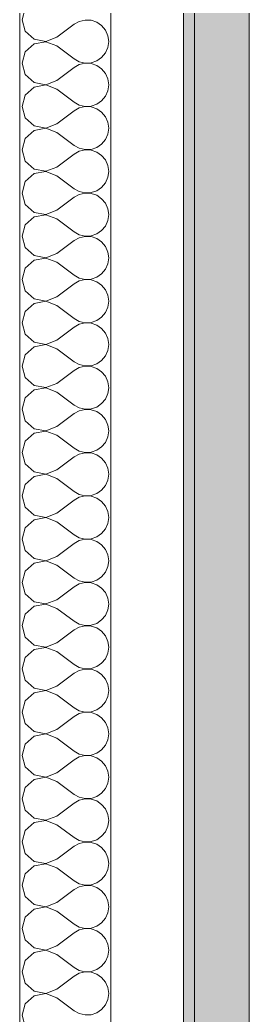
# Model space of a CAD drawing. Header units: millimetres. Extents: x -48147 to 1436659, y -488302 to 18123.
# Drawn here: x 1423891.4 to 1423960.1, y -469084.9 to -468786.3 of the extents above; entities that cross this region are included whole.
import ezdxf

# ---------------------------------------------------------------- set-up
doc = ezdxf.new("R2010")
doc.units = ezdxf.units.MM
doc.header["$MEASUREMENT"] = 0
doc.linetypes.add('Wipeout_Contour', pattern=[1000, 0, -1000])
doc.layers.add('New_A-25-M_Wall_Int', color=7, linetype='Continuous')
doc.layers.add('New_A-25-M_Wall_Int_Pen_No__1', color=7, linetype='Continuous', lineweight=13)
doc.layers.add('New_A-25-M_Wall_Int_Pen_No__107', color=7, linetype='Continuous', lineweight=15, true_color=0xa6a6a6)

# ---------------------------------------------------------------- blocks, each defined once
blk = doc.blocks.new('*X34', base_point=(1424163.9, -483032.8))
at = {"layer": 'New_A-25-M_Wall_Int_Pen_No__107', "linetype": 'Continuous'}
for p, q in [((1423893.01, -468782.87), (1423892.04, -468786.28)), ((1423892.04, -468786.28), (1423893.01, -468789.69)), ((1423902.43, -468791.47), (1423907.62, -468787.58)), ((1423909.19, -468786.71), (1423907.62, -468787.58)), ((1423910.93, -468786.31), (1423909.19, -468786.71)), ((1423912.72, -468786.39), (1423910.93, -468786.31)), ((1423914.42, -468786.97), (1423912.72, -468786.39)), ((1423915.89, -468787.98), (1423914.42, -468786.97)), ((1423917.04, -468789.36), (1423915.89, -468787.98)), ((1423893.01, -468789.69), (1423895.63, -468792.09)), ((1423895.63, -468792.09), (1423899.12, -468792.75)), ((1423899.12, -468792.75), (1423902.43, -468791.47)), ((1423917.76, -468791), (1423917.04, -468789.36)), ((1423918.01, -468792.77), (1423917.76, -468791)), ((1423895.63, -468793.46), (1423893.01, -468795.85)), ((1423899.12, -468792.8), (1423895.63, -468793.46)), ((1423902.43, -468794.07), (1423899.12, -468792.8)), ((1423902.43, -468794.07), (1423907.62, -468797.96)), ((1423917.04, -468796.18), (1423917.76, -468794.55)), ((1423917.76, -468794.55), (1423918.01, -468792.77)), ((1423893.01, -468795.85), (1423892.04, -468799.26)), ((1423907.62, -468797.96), (1423909.19, -468798.83)), ((1423914.42, -468798.58), (1423915.89, -468797.56)), ((1423915.89, -468797.56), (1423917.04, -468796.18)), ((1423892.04, -468799.26), (1423893.01, -468802.67)), ((1423902.43, -468804.45), (1423907.62, -468800.56)), ((1423909.19, -468799.69), (1423907.62, -468800.56)), ((1423909.19, -468798.83), (1423910.93, -468799.24)), ((1423910.93, -468799.29), (1423909.19, -468799.69)), ((1423910.93, -468799.24), (1423912.72, -468799.15)), ((1423912.72, -468799.38), (1423910.93, -468799.29)), ((1423912.72, -468799.15), (1423914.42, -468798.58)), ((1423914.42, -468799.95), (1423912.72, -468799.38)), ((1423915.89, -468800.96), (1423914.42, -468799.95)), ((1423917.04, -468802.34), (1423915.89, -468800.96)), ((1423893.01, -468802.67), (1423895.63, -468805.07)), ((1423917.76, -468803.98), (1423917.04, -468802.34)), ((1423918.01, -468805.75), (1423917.76, -468803.98)), ((1423895.63, -468806.44), (1423893.01, -468808.83)), ((1423895.63, -468805.07), (1423899.12, -468805.73)), ((1423899.12, -468805.78), (1423895.63, -468806.44)), ((1423899.12, -468805.73), (1423902.43, -468804.45)), ((1423902.43, -468807.05), (1423899.12, -468805.78)), ((1423917.76, -468807.53), (1423918.01, -468805.75)), ((1423893.01, -468808.83), (1423892.04, -468812.24)), ((1423902.43, -468807.05), (1423907.62, -468810.95)), ((1423915.89, -468810.54), (1423917.04, -468809.17)), ((1423917.04, -468809.17), (1423917.76, -468807.53)), ((1423892.04, -468812.24), (1423893.01, -468815.66)), ((1423907.62, -468810.95), (1423909.19, -468811.81)), ((1423909.19, -468812.68), (1423907.62, -468813.54)), ((1423909.19, -468811.81), (1423910.93, -468812.22)), ((1423910.93, -468812.27), (1423909.19, -468812.68)), ((1423910.93, -468812.22), (1423912.72, -468812.13)), ((1423912.72, -468812.36), (1423910.93, -468812.27)), ((1423912.72, -468812.13), (1423914.42, -468811.56)), ((1423914.42, -468812.93), (1423912.72, -468812.36)), ((1423914.42, -468811.56), (1423915.89, -468810.54)), ((1423915.89, -468813.94), (1423914.42, -468812.93)), ((1423893.01, -468815.66), (1423895.63, -468818.05)), ((1423902.43, -468817.44), (1423907.62, -468813.54)), ((1423917.04, -468815.32), (1423915.89, -468813.94)), ((1423917.76, -468816.96), (1423917.04, -468815.32)), ((1423895.63, -468818.05), (1423899.12, -468818.71)), ((1423899.12, -468818.76), (1423895.63, -468819.42)), ((1423899.12, -468818.71), (1423902.43, -468817.44)), ((1423902.43, -468820.03), (1423899.12, -468818.76)), ((1423918.01, -468818.73), (1423917.76, -468816.96)), ((1423917.76, -468820.51), (1423918.01, -468818.73)), ((1423893.01, -468821.81), (1423892.04, -468825.23)), ((1423895.63, -468819.42), (1423893.01, -468821.81)), ((1423902.43, -468820.03), (1423907.62, -468823.93)), ((1423917.04, -468822.15), (1423917.76, -468820.51)), ((1423907.62, -468823.93), (1423909.19, -468824.79)), ((1423909.19, -468824.79), (1423910.93, -468825.2)), ((1423912.72, -468825.11), (1423914.42, -468824.54)), ((1423914.42, -468824.54), (1423915.89, -468823.53)), ((1423915.89, -468823.53), (1423917.04, -468822.15)), ((1423892.04, -468825.23), (1423893.01, -468828.64)), ((1423902.43, -468830.42), (1423907.62, -468826.52)), ((1423909.19, -468825.66), (1423907.62, -468826.52)), ((1423910.93, -468825.25), (1423909.19, -468825.66)), ((1423910.93, -468825.2), (1423912.72, -468825.11)), ((1423912.72, -468825.34), (1423910.93, -468825.25)), ((1423914.42, -468825.91), (1423912.72, -468825.34)), ((1423915.89, -468826.92), (1423914.42, -468825.91)), ((1423917.04, -468828.3), (1423915.89, -468826.92)), ((1423893.01, -468828.64), (1423895.63, -468831.03)), ((1423899.12, -468831.69), (1423902.43, -468830.42)), ((1423917.76, -468829.94), (1423917.04, -468828.3)), ((1423918.01, -468831.72), (1423917.76, -468829.94)), ((1423895.63, -468832.4), (1423893.01, -468834.79)), ((1423895.63, -468831.03), (1423899.12, -468831.69)), ((1423899.12, -468831.74), (1423895.63, -468832.4)), ((1423902.43, -468833.01), (1423899.12, -468831.74)), ((1423902.43, -468833.01), (1423907.62, -468836.91)), ((1423917.04, -468835.13), (1423917.76, -468833.49)), ((1423917.76, -468833.49), (1423918.01, -468831.72)), ((1423893.01, -468834.79), (1423892.04, -468838.21)), ((1423907.62, -468836.91), (1423909.19, -468837.78)), ((1423914.42, -468837.52), (1423915.89, -468836.51)), ((1423915.89, -468836.51), (1423917.04, -468835.13)), ((1423892.04, -468838.21), (1423893.01, -468841.62)), ((1423902.43, -468843.4), (1423907.62, -468839.5)), ((1423909.19, -468838.64), (1423907.62, -468839.5)), ((1423909.19, -468837.78), (1423910.93, -468838.18)), ((1423910.93, -468838.23), (1423909.19, -468838.64)), ((1423910.93, -468838.18), (1423912.72, -468838.09)), ((1423912.72, -468838.32), (1423910.93, -468838.23)), ((1423912.72, -468838.09), (1423914.42, -468837.52)), ((1423914.42, -468838.89), (1423912.72, -468838.32)), ((1423915.89, -468839.91), (1423914.42, -468838.89)), ((1423893.01, -468841.62), (1423895.63, -468844.01)), ((1423917.04, -468841.29), (1423915.89, -468839.91)), ((1423917.76, -468842.92), (1423917.04, -468841.29)), ((1423895.63, -468845.38), (1423893.01, -468847.78)), ((1423895.63, -468844.01), (1423899.12, -468844.67)), ((1423899.12, -468844.72), (1423895.63, -468845.38)), ((1423899.12, -468844.67), (1423902.43, -468843.4)), ((1423902.43, -468846), (1423899.12, -468844.72)), ((1423918.01, -468844.7), (1423917.76, -468842.92)), ((1423917.76, -468846.47), (1423918.01, -468844.7)), ((1423893.01, -468847.78), (1423892.04, -468851.19)), ((1423902.43, -468846), (1423907.62, -468849.89)), ((1423915.89, -468849.49), (1423917.04, -468848.11)), ((1423917.04, -468848.11), (1423917.76, -468846.47)), ((1423892.04, -468851.19), (1423893.01, -468854.6)), ((1423907.62, -468849.89), (1423909.19, -468850.76)), ((1423909.19, -468851.62), (1423907.62, -468852.49)), ((1423909.19, -468850.76), (1423910.93, -468851.16)), ((1423910.93, -468851.21), (1423909.19, -468851.62)), ((1423910.93, -468851.16), (1423912.72, -468851.08)), ((1423912.72, -468851.3), (1423910.93, -468851.21)), ((1423912.72, -468851.08), (1423914.42, -468850.5)), ((1423914.42, -468851.87), (1423912.72, -468851.3)), ((1423914.42, -468850.5), (1423915.89, -468849.49)), ((1423893.01, -468854.6), (1423895.63, -468856.99)), ((1423902.43, -468856.38), (1423907.62, -468852.49)), ((1423915.89, -468852.89), (1423914.42, -468851.87)), ((1423917.04, -468854.27), (1423915.89, -468852.89)), ((1423917.76, -468855.91), (1423917.04, -468854.27)), ((1423895.63, -468856.99), (1423899.12, -468857.65)), ((1423899.12, -468857.71), (1423895.63, -468858.36)), ((1423899.12, -468857.65), (1423902.43, -468856.38)), ((1423902.43, -468858.98), (1423899.12, -468857.71)), ((1423918.01, -468857.68), (1423917.76, -468855.91)), ((1423917.76, -468859.45), (1423918.01, -468857.68)), ((1423893.01, -468860.76), (1423892.04, -468864.17)), ((1423895.63, -468858.36), (1423893.01, -468860.76)), ((1423902.43, -468858.98), (1423907.62, -468862.87)), ((1423917.04, -468861.09), (1423917.76, -468859.45)), ((1423907.62, -468862.87), (1423909.19, -468863.74)), ((1423909.19, -468863.74), (1423910.93, -468864.14)), ((1423912.72, -468864.06), (1423914.42, -468863.48)), ((1423914.42, -468863.48), (1423915.89, -468862.47)), ((1423915.89, -468862.47), (1423917.04, -468861.09)), ((1423892.04, -468864.17), (1423893.01, -468867.58)), ((1423902.43, -468869.36), (1423907.62, -468865.47)), ((1423909.19, -468864.6), (1423907.62, -468865.47)), ((1423910.93, -468864.2), (1423909.19, -468864.6)), ((1423910.93, -468864.14), (1423912.72, -468864.06)), ((1423912.72, -468864.28), (1423910.93, -468864.2)), ((1423914.42, -468864.85), (1423912.72, -468864.28)), ((1423915.89, -468865.87), (1423914.42, -468864.85)), ((1423917.04, -468867.25), (1423915.89, -468865.87)), ((1423893.01, -468867.58), (1423895.63, -468869.98)), ((1423899.12, -468870.63), (1423902.43, -468869.36)), ((1423917.76, -468868.89), (1423917.04, -468867.25)), ((1423918.01, -468870.66), (1423917.76, -468868.89)), ((1423895.63, -468871.35), (1423893.01, -468873.74)), ((1423895.63, -468869.98), (1423899.12, -468870.63)), ((1423899.12, -468870.69), (1423895.63, -468871.35)), ((1423902.43, -468871.96), (1423899.12, -468870.69)), ((1423902.43, -468871.96), (1423907.62, -468875.85)), ((1423917.04, -468874.07), (1423917.76, -468872.43)), ((1423917.76, -468872.43), (1423918.01, -468870.66)), ((1423893.01, -468873.74), (1423892.04, -468877.15)), ((1423914.42, -468876.47), (1423915.89, -468875.45)), ((1423915.89, -468875.45), (1423917.04, -468874.07)), ((1423892.04, -468877.15), (1423893.01, -468880.56)), ((1423902.43, -468882.34), (1423907.62, -468878.45)), ((1423907.62, -468875.85), (1423909.19, -468876.72)), ((1423909.19, -468877.58), (1423907.62, -468878.45)), ((1423909.19, -468876.72), (1423910.93, -468877.13)), ((1423910.93, -468877.18), (1423909.19, -468877.58)), ((1423910.93, -468877.13), (1423912.72, -468877.04)), ((1423912.72, -468877.26), (1423910.93, -468877.18)), ((1423912.72, -468877.04), (1423914.42, -468876.47)), ((1423914.42, -468877.84), (1423912.72, -468877.26)), ((1423915.89, -468878.85), (1423914.42, -468877.84)), ((1423893.01, -468880.56), (1423895.63, -468882.96)), ((1423917.04, -468880.23), (1423915.89, -468878.85)), ((1423917.76, -468881.87), (1423917.04, -468880.23)), ((1423895.63, -468884.33), (1423893.01, -468886.72)), ((1423895.63, -468882.96), (1423899.12, -468883.62)), ((1423899.12, -468883.67), (1423895.63, -468884.33)), ((1423899.12, -468883.62), (1423902.43, -468882.34)), ((1423902.43, -468884.94), (1423899.12, -468883.67)), ((1423918.01, -468883.64), (1423917.76, -468881.87)), ((1423917.76, -468885.42), (1423918.01, -468883.64)), ((1423893.01, -468886.72), (1423892.04, -468890.13)), ((1423902.43, -468884.94), (1423907.62, -468888.83)), ((1423915.89, -468888.43), (1423917.04, -468887.05)), ((1423917.04, -468887.05), (1423917.76, -468885.42)), ((1423892.04, -468890.13), (1423893.01, -468893.55)), ((1423907.62, -468888.83), (1423909.19, -468889.7)), ((1423909.19, -468890.56), (1423907.62, -468891.43)), ((1423909.19, -468889.7), (1423910.93, -468890.11)), ((1423910.93, -468890.16), (1423909.19, -468890.56)), ((1423910.93, -468890.11), (1423912.72, -468890.02)), ((1423912.72, -468890.25), (1423910.93, -468890.16)), ((1423912.72, -468890.02), (1423914.42, -468889.45)), ((1423914.42, -468890.82), (1423912.72, -468890.25)), ((1423914.42, -468889.45), (1423915.89, -468888.43)), ((1423893.01, -468893.55), (1423895.63, -468895.94)), ((1423902.43, -468895.33), (1423907.62, -468891.43)), ((1423915.89, -468891.83), (1423914.42, -468890.82)), ((1423917.04, -468893.21), (1423915.89, -468891.83)), ((1423917.76, -468894.85), (1423917.04, -468893.21)), ((1423895.63, -468895.94), (1423899.12, -468896.6)), ((1423899.12, -468896.6), (1423902.43, -468895.33)), ((1423918.01, -468896.62), (1423917.76, -468894.85)), ((1423917.76, -468898.4), (1423918.01, -468896.62)), ((1423895.63, -468897.31), (1423893.01, -468899.7)), ((1423899.12, -468896.65), (1423895.63, -468897.31)), ((1423902.43, -468897.92), (1423899.12, -468896.65)), ((1423902.43, -468897.92), (1423907.62, -468901.82)), ((1423917.04, -468900.04), (1423917.76, -468898.4)), ((1423893.01, -468899.7), (1423892.04, -468903.11)), ((1423907.62, -468901.82), (1423909.19, -468902.68)), ((1423912.72, -468903), (1423914.42, -468902.43)), ((1423914.42, -468902.43), (1423915.89, -468901.41)), ((1423915.89, -468901.41), (1423917.04, -468900.04)), ((1423892.04, -468903.11), (1423893.01, -468906.53)), ((1423902.43, -468908.31), (1423907.62, -468904.41)), ((1423909.19, -468903.55), (1423907.62, -468904.41)), ((1423909.19, -468902.68), (1423910.93, -468903.09)), ((1423910.93, -468903.14), (1423909.19, -468903.55)), ((1423910.93, -468903.09), (1423912.72, -468903)), ((1423912.72, -468903.23), (1423910.93, -468903.14)), ((1423914.42, -468903.8), (1423912.72, -468903.23)), ((1423915.89, -468904.81), (1423914.42, -468903.8)), ((1423917.04, -468906.19), (1423915.89, -468904.81)), ((1423893.01, -468906.53), (1423895.63, -468908.92)), ((1423899.12, -468909.58), (1423902.43, -468908.31)), ((1423917.76, -468907.83), (1423917.04, -468906.19)), ((1423918.01, -468909.61), (1423917.76, -468907.83)), ((1423895.63, -468910.29), (1423893.01, -468912.68)), ((1423895.63, -468908.92), (1423899.12, -468909.58)), ((1423899.12, -468909.63), (1423895.63, -468910.29)), ((1423902.43, -468910.9), (1423899.12, -468909.63)), ((1423902.43, -468910.9), (1423907.62, -468914.8)), ((1423917.04, -468913.02), (1423917.76, -468911.38)), ((1423917.76, -468911.38), (1423918.01, -468909.61)), ((1423893.01, -468912.68), (1423892.04, -468916.1)), ((1423914.42, -468915.41), (1423915.89, -468914.4)), ((1423915.89, -468914.4), (1423917.04, -468913.02)), ((1423892.04, -468916.1), (1423893.01, -468919.51)), ((1423902.43, -468921.29), (1423907.62, -468917.39)), ((1423907.62, -468914.8), (1423909.19, -468915.66)), ((1423909.19, -468916.53), (1423907.62, -468917.39)), ((1423909.19, -468915.66), (1423910.93, -468916.07)), ((1423910.93, -468916.12), (1423909.19, -468916.53)), ((1423910.93, -468916.07), (1423912.72, -468915.98)), ((1423912.72, -468916.21), (1423910.93, -468916.12)), ((1423912.72, -468915.98), (1423914.42, -468915.41)), ((1423914.42, -468916.78), (1423912.72, -468916.21)), ((1423915.89, -468917.8), (1423914.42, -468916.78)), ((1423893.01, -468919.51), (1423895.63, -468921.9)), ((1423917.04, -468919.17), (1423915.89, -468917.8)), ((1423917.76, -468920.81), (1423917.04, -468919.17)), ((1423895.63, -468923.27), (1423893.01, -468925.66)), ((1423895.63, -468921.9), (1423899.12, -468922.56)), ((1423899.12, -468922.61), (1423895.63, -468923.27)), ((1423899.12, -468922.56), (1423902.43, -468921.29)), ((1423902.43, -468923.88), (1423899.12, -468922.61)), ((1423918.01, -468922.59), (1423917.76, -468920.81)), ((1423917.76, -468924.36), (1423918.01, -468922.59)), ((1423893.01, -468925.66), (1423892.04, -468929.08)), ((1423902.43, -468923.88), (1423907.62, -468927.78)), ((1423915.89, -468927.38), (1423917.04, -468926)), ((1423917.04, -468926), (1423917.76, -468924.36)), ((1423892.04, -468929.08), (1423893.01, -468932.49)), ((1423907.62, -468927.78), (1423909.19, -468928.65)), ((1423909.19, -468928.65), (1423910.93, -468929.05)), ((1423910.93, -468929.1), (1423909.19, -468929.51)), ((1423910.93, -468929.05), (1423912.72, -468928.96)), ((1423912.72, -468929.19), (1423910.93, -468929.1)), ((1423912.72, -468928.96), (1423914.42, -468928.39)), ((1423914.42, -468929.76), (1423912.72, -468929.19)), ((1423914.42, -468928.39), (1423915.89, -468927.38)), ((1423902.43, -468934.27), (1423907.62, -468930.38)), ((1423909.19, -468929.51), (1423907.62, -468930.38)), ((1423915.89, -468930.78), (1423914.42, -468929.76)), ((1423917.04, -468932.16), (1423915.89, -468930.78)), ((1423917.76, -468933.79), (1423917.04, -468932.16)), ((1423893.01, -468932.49), (1423895.63, -468934.88)), ((1423895.63, -468934.88), (1423899.12, -468935.54)), ((1423899.12, -468935.54), (1423902.43, -468934.27)), ((1423918.01, -468935.57), (1423917.76, -468933.79)), ((1423895.63, -468936.25), (1423893.01, -468938.65)), ((1423899.12, -468935.59), (1423895.63, -468936.25)), ((1423902.43, -468936.87), (1423899.12, -468935.59)), ((1423902.43, -468936.87), (1423907.62, -468940.76)), ((1423917.04, -468938.98), (1423917.76, -468937.34)), ((1423917.76, -468937.34), (1423918.01, -468935.57)), ((1423893.01, -468938.65), (1423892.04, -468942.06)), ((1423907.62, -468940.76), (1423909.19, -468941.63)), ((1423912.72, -468941.95), (1423914.42, -468941.37)), ((1423914.42, -468941.37), (1423915.89, -468940.36)), ((1423915.89, -468940.36), (1423917.04, -468938.98)), ((1423892.04, -468942.06), (1423893.01, -468945.47)), ((1423902.43, -468947.25), (1423907.62, -468943.36)), ((1423909.19, -468942.49), (1423907.62, -468943.36)), ((1423909.19, -468941.63), (1423910.93, -468942.03)), ((1423910.93, -468942.09), (1423909.19, -468942.49)), ((1423910.93, -468942.03), (1423912.72, -468941.95)), ((1423912.72, -468942.17), (1423910.93, -468942.09)), ((1423914.42, -468942.74), (1423912.72, -468942.17)), ((1423915.89, -468943.76), (1423914.42, -468942.74)), ((1423917.04, -468945.14), (1423915.89, -468943.76)), ((1423893.01, -468945.47), (1423895.63, -468947.86)), ((1423899.12, -468948.52), (1423902.43, -468947.25)), ((1423917.76, -468946.78), (1423917.04, -468945.14)), ((1423918.01, -468948.55), (1423917.76, -468946.78)), ((1423895.63, -468949.23), (1423893.01, -468951.63)), ((1423895.63, -468947.86), (1423899.12, -468948.52)), ((1423899.12, -468948.58), (1423895.63, -468949.23)), ((1423902.43, -468949.85), (1423899.12, -468948.58)), ((1423902.43, -468949.85), (1423907.62, -468953.74)), ((1423917.04, -468951.96), (1423917.76, -468950.32)), ((1423917.76, -468950.32), (1423918.01, -468948.55)), ((1423893.01, -468951.63), (1423892.04, -468955.04)), ((1423914.42, -468954.36), (1423915.89, -468953.34)), ((1423915.89, -468953.34), (1423917.04, -468951.96)), ((1423892.04, -468955.04), (1423893.01, -468958.45)), ((1423902.43, -468960.23), (1423907.62, -468956.34)), ((1423907.62, -468953.74), (1423909.19, -468954.61)), ((1423909.19, -468955.47), (1423907.62, -468956.34)), ((1423909.19, -468954.61), (1423910.93, -468955.01)), ((1423910.93, -468955.07), (1423909.19, -468955.47)), ((1423910.93, -468955.01), (1423912.72, -468954.93)), ((1423912.72, -468955.15), (1423910.93, -468955.07)), ((1423912.72, -468954.93), (1423914.42, -468954.36)), ((1423914.42, -468955.73), (1423912.72, -468955.15)), ((1423915.89, -468956.74), (1423914.42, -468955.73)), ((1423893.01, -468958.45), (1423895.63, -468960.85)), ((1423917.04, -468958.12), (1423915.89, -468956.74)), ((1423917.76, -468959.76), (1423917.04, -468958.12)), ((1423895.63, -468962.22), (1423893.01, -468964.61)), ((1423895.63, -468960.85), (1423899.12, -468961.5)), ((1423899.12, -468961.56), (1423895.63, -468962.22)), ((1423899.12, -468961.5), (1423902.43, -468960.23)), ((1423902.43, -468962.83), (1423899.12, -468961.56)), ((1423918.01, -468961.53), (1423917.76, -468959.76)), ((1423917.76, -468963.3), (1423918.01, -468961.53)), ((1423893.01, -468964.61), (1423892.04, -468968.02)), ((1423902.43, -468962.83), (1423907.62, -468966.72)), ((1423915.89, -468966.32), (1423917.04, -468964.94)), ((1423917.04, -468964.94), (1423917.76, -468963.3)), ((1423892.04, -468968.02), (1423893.01, -468971.43)), ((1423907.62, -468966.72), (1423909.19, -468967.59)), ((1423909.19, -468967.59), (1423910.93, -468968)), ((1423910.93, -468968.05), (1423909.19, -468968.45)), ((1423910.93, -468968), (1423912.72, -468967.91)), ((1423912.72, -468968.13), (1423910.93, -468968.05)), ((1423912.72, -468967.91), (1423914.42, -468967.34)), ((1423914.42, -468968.71), (1423912.72, -468968.13)), ((1423914.42, -468967.34), (1423915.89, -468966.32)), ((1423902.43, -468973.21), (1423907.62, -468969.32)), ((1423909.19, -468968.45), (1423907.62, -468969.32)), ((1423915.89, -468969.72), (1423914.42, -468968.71)), ((1423917.04, -468971.1), (1423915.89, -468969.72)), ((1423917.76, -468972.74), (1423917.04, -468971.1)), ((1423893.01, -468971.43), (1423895.63, -468973.83)), ((1423895.63, -468973.83), (1423899.12, -468974.49)), ((1423899.12, -468974.49), (1423902.43, -468973.21)), ((1423918.01, -468974.51), (1423917.76, -468972.74)), ((1423895.63, -468975.2), (1423893.01, -468977.59)), ((1423899.12, -468974.54), (1423895.63, -468975.2)), ((1423902.43, -468975.81), (1423899.12, -468974.54)), ((1423902.43, -468975.81), (1423907.62, -468979.71)), ((1423917.04, -468977.93), (1423917.76, -468976.29)), ((1423917.76, -468976.29), (1423918.01, -468974.51)), ((1423893.01, -468977.59), (1423892.04, -468981)), ((1423907.62, -468979.71), (1423909.19, -468980.57)), ((1423914.42, -468980.32), (1423915.89, -468979.3)), ((1423915.89, -468979.3), (1423917.04, -468977.93)), ((1423892.04, -468981), (1423893.01, -468984.42)), ((1423902.43, -468986.2), (1423907.62, -468982.3)), ((1423909.19, -468981.44), (1423907.62, -468982.3)), ((1423909.19, -468980.57), (1423910.93, -468980.98)), ((1423910.93, -468981.03), (1423909.19, -468981.44)), ((1423910.93, -468980.98), (1423912.72, -468980.89)), ((1423912.72, -468981.12), (1423910.93, -468981.03)), ((1423912.72, -468980.89), (1423914.42, -468980.32)), ((1423914.42, -468981.69), (1423912.72, -468981.12)), ((1423915.89, -468982.7), (1423914.42, -468981.69)), ((1423917.04, -468984.08), (1423915.89, -468982.7)), ((1423893.01, -468984.42), (1423895.63, -468986.81)), ((1423899.12, -468987.47), (1423902.43, -468986.2)), ((1423917.76, -468985.72), (1423917.04, -468984.08)), ((1423918.01, -468987.49), (1423917.76, -468985.72)), ((1423895.63, -468988.18), (1423893.01, -468990.57)), ((1423895.63, -468986.81), (1423899.12, -468987.47)), ((1423899.12, -468987.52), (1423895.63, -468988.18)), ((1423902.43, -468988.79), (1423899.12, -468987.52)), ((1423902.43, -468988.79), (1423907.62, -468992.69)), ((1423917.76, -468989.27), (1423918.01, -468987.49)), ((1423893.01, -468990.57), (1423892.04, -468993.98)), ((1423915.89, -468992.29), (1423917.04, -468990.91)), ((1423917.04, -468990.91), (1423917.76, -468989.27)), ((1423892.04, -468993.98), (1423893.01, -468997.4)), ((1423907.62, -468992.69), (1423909.19, -468993.55)), ((1423909.19, -468994.42), (1423907.62, -468995.28)), ((1423909.19, -468993.55), (1423910.93, -468993.96)), ((1423910.93, -468994.01), (1423909.19, -468994.42)), ((1423910.93, -468993.96), (1423912.72, -468993.87)), ((1423912.72, -468994.1), (1423910.93, -468994.01)), ((1423912.72, -468993.87), (1423914.42, -468993.3)), ((1423914.42, -468994.67), (1423912.72, -468994.1)), ((1423914.42, -468993.3), (1423915.89, -468992.29)), ((1423915.89, -468995.68), (1423914.42, -468994.67)), ((1423893.01, -468997.4), (1423895.63, -468999.79)), ((1423902.43, -468999.18), (1423907.62, -468995.28)), ((1423917.04, -468997.06), (1423915.89, -468995.68)), ((1423917.76, -468998.7), (1423917.04, -468997.06)), ((1423895.63, -468999.79), (1423899.12, -469000.45)), ((1423899.12, -469000.5), (1423895.63, -469001.16)), ((1423899.12, -469000.45), (1423902.43, -468999.18)), ((1423902.43, -469001.77), (1423899.12, -469000.5)), ((1423918.01, -469000.48), (1423917.76, -468998.7)), ((1423917.76, -469002.25), (1423918.01, -469000.48)), ((1423893.01, -469003.55), (1423892.04, -469006.97)), ((1423895.63, -469001.16), (1423893.01, -469003.55)), ((1423902.43, -469001.77), (1423907.62, -469005.67)), ((1423915.89, -469005.27), (1423917.04, -469003.89)), ((1423917.04, -469003.89), (1423917.76, -469002.25)), ((1423892.04, -469006.97), (1423893.01, -469010.38)), ((1423907.62, -469005.67), (1423909.19, -469006.53)), ((1423909.19, -469006.53), (1423910.93, -469006.94)), ((1423910.93, -469006.99), (1423909.19, -469007.4)), ((1423910.93, -469006.94), (1423912.72, -469006.85)), ((1423912.72, -469007.08), (1423910.93, -469006.99)), ((1423912.72, -469006.85), (1423914.42, -469006.28)), ((1423914.42, -469007.65), (1423912.72, -469007.08)), ((1423914.42, -469006.28), (1423915.89, -469005.27)), ((1423902.43, -469012.16), (1423907.62, -469008.26)), ((1423909.19, -469007.4), (1423907.62, -469008.26)), ((1423915.89, -469008.67), (1423914.42, -469007.65)), ((1423917.04, -469010.04), (1423915.89, -469008.67)), ((1423917.76, -469011.68), (1423917.04, -469010.04)), ((1423893.01, -469010.38), (1423895.63, -469012.77)), ((1423895.63, -469012.77), (1423899.12, -469013.43)), ((1423899.12, -469013.43), (1423902.43, -469012.16)), ((1423918.01, -469013.46), (1423917.76, -469011.68)), ((1423895.63, -469014.14), (1423893.01, -469016.54)), ((1423899.12, -469013.48), (1423895.63, -469014.14)), ((1423902.43, -469014.76), (1423899.12, -469013.48)), ((1423902.43, -469014.76), (1423907.62, -469018.65)), ((1423917.04, -469016.87), (1423917.76, -469015.23)), ((1423917.76, -469015.23), (1423918.01, -469013.46)), ((1423893.01, -469016.54), (1423892.04, -469019.95)), ((1423907.62, -469018.65), (1423909.19, -469019.52)), ((1423914.42, -469019.26), (1423915.89, -469018.25)), ((1423915.89, -469018.25), (1423917.04, -469016.87)), ((1423892.04, -469019.95), (1423893.01, -469023.36)), ((1423902.43, -469025.14), (1423907.62, -469021.25)), ((1423909.19, -469020.38), (1423907.62, -469021.25)), ((1423909.19, -469019.52), (1423910.93, -469019.92)), ((1423910.93, -469019.97), (1423909.19, -469020.38)), ((1423910.93, -469019.92), (1423912.72, -469019.84)), ((1423912.72, -469020.06), (1423910.93, -469019.97)), ((1423912.72, -469019.84), (1423914.42, -469019.26)), ((1423914.42, -469020.63), (1423912.72, -469020.06)), ((1423915.89, -469021.65), (1423914.42, -469020.63)), ((1423917.04, -469023.03), (1423915.89, -469021.65)), ((1423893.01, -469023.36), (1423895.63, -469025.75)), ((1423917.76, -469024.67), (1423917.04, -469023.03)), ((1423918.01, -469026.44), (1423917.76, -469024.67)), ((1423895.63, -469027.12), (1423893.01, -469029.52)), ((1423895.63, -469025.75), (1423899.12, -469026.41)), ((1423899.12, -469026.47), (1423895.63, -469027.12)), ((1423899.12, -469026.41), (1423902.43, -469025.14)), ((1423902.43, -469027.74), (1423899.12, -469026.47)), ((1423902.43, -469027.74), (1423907.62, -469031.63)), ((1423917.76, -469028.21), (1423918.01, -469026.44)), ((1423893.01, -469029.52), (1423892.04, -469032.93)), ((1423915.89, -469031.23), (1423917.04, -469029.85)), ((1423917.04, -469029.85), (1423917.76, -469028.21)), ((1423892.04, -469032.93), (1423893.01, -469036.34)), ((1423907.62, -469031.63), (1423909.19, -469032.5)), ((1423909.19, -469033.36), (1423907.62, -469034.23)), ((1423909.19, -469032.5), (1423910.93, -469032.9)), ((1423910.93, -469032.96), (1423909.19, -469033.36)), ((1423910.93, -469032.9), (1423912.72, -469032.82)), ((1423912.72, -469033.04), (1423910.93, -469032.96)), ((1423912.72, -469032.82), (1423914.42, -469032.24)), ((1423914.42, -469033.61), (1423912.72, -469033.04)), ((1423914.42, -469032.24), (1423915.89, -469031.23)), ((1423915.89, -469034.63), (1423914.42, -469033.61)), ((1423893.01, -469036.34), (1423895.63, -469038.74)), ((1423902.43, -469038.12), (1423907.62, -469034.23)), ((1423917.04, -469036.01), (1423915.89, -469034.63)), ((1423917.76, -469037.65), (1423917.04, -469036.01)), ((1423895.63, -469038.74), (1423899.12, -469039.39)), ((1423899.12, -469039.45), (1423895.63, -469040.11)), ((1423899.12, -469039.39), (1423902.43, -469038.12)), ((1423902.43, -469040.72), (1423899.12, -469039.45)), ((1423918.01, -469039.42), (1423917.76, -469037.65)), ((1423917.76, -469041.19), (1423918.01, -469039.42)), ((1423893.01, -469042.5), (1423892.04, -469045.91)), ((1423895.63, -469040.11), (1423893.01, -469042.5)), ((1423902.43, -469040.72), (1423907.62, -469044.61)), ((1423915.89, -469044.21), (1423917.04, -469042.83)), ((1423917.04, -469042.83), (1423917.76, -469041.19)), ((1423892.04, -469045.91), (1423893.01, -469049.32)), ((1423907.62, -469044.61), (1423909.19, -469045.48)), ((1423909.19, -469045.48), (1423910.93, -469045.88)), ((1423910.93, -469045.88), (1423912.72, -469045.8)), ((1423912.72, -469045.8), (1423914.42, -469045.23)), ((1423914.42, -469045.23), (1423915.89, -469044.21)), ((1423902.43, -469051.1), (1423907.62, -469047.21)), ((1423909.19, -469046.34), (1423907.62, -469047.21)), ((1423910.93, -469045.94), (1423909.19, -469046.34)), ((1423912.72, -469046.02), (1423910.93, -469045.94)), ((1423914.42, -469046.6), (1423912.72, -469046.02)), ((1423915.89, -469047.61), (1423914.42, -469046.6)), ((1423917.04, -469048.99), (1423915.89, -469047.61)), ((1423893.01, -469049.32), (1423895.63, -469051.72)), ((1423895.63, -469051.72), (1423899.12, -469052.38)), ((1423899.12, -469052.38), (1423902.43, -469051.1)), ((1423917.76, -469050.63), (1423917.04, -469048.99)), ((1423918.01, -469052.4), (1423917.76, -469050.63)), ((1423895.63, -469053.09), (1423893.01, -469055.48)), ((1423899.12, -469052.43), (1423895.63, -469053.09)), ((1423902.43, -469053.7), (1423899.12, -469052.43)), ((1423902.43, -469053.7), (1423907.62, -469057.59)), ((1423917.04, -469055.81), (1423917.76, -469054.18)), ((1423917.76, -469054.18), (1423918.01, -469052.4)), ((1423893.01, -469055.48), (1423892.04, -469058.89)), ((1423907.62, -469057.59), (1423909.19, -469058.46)), ((1423914.42, -469058.21), (1423915.89, -469057.19)), ((1423915.89, -469057.19), (1423917.04, -469055.81)), ((1423892.04, -469058.89), (1423893.01, -469062.3)), ((1423902.43, -469064.09), (1423907.62, -469060.19)), ((1423909.19, -469059.32), (1423907.62, -469060.19)), ((1423909.19, -469058.46), (1423910.93, -469058.87)), ((1423910.93, -469058.92), (1423909.19, -469059.32)), ((1423910.93, -469058.87), (1423912.72, -469058.78)), ((1423912.72, -469059.01), (1423910.93, -469058.92)), ((1423912.72, -469058.78), (1423914.42, -469058.21)), ((1423914.42, -469059.58), (1423912.72, -469059.01)), ((1423915.89, -469060.59), (1423914.42, -469059.58)), ((1423917.04, -469061.97), (1423915.89, -469060.59)), ((1423893.01, -469062.3), (1423895.63, -469064.7)), ((1423917.76, -469063.61), (1423917.04, -469061.97)), ((1423918.01, -469065.38), (1423917.76, -469063.61)), ((1423895.63, -469066.07), (1423893.01, -469068.46)), ((1423895.63, -469064.7), (1423899.12, -469065.36)), ((1423899.12, -469065.41), (1423895.63, -469066.07)), ((1423899.12, -469065.36), (1423902.43, -469064.09)), ((1423902.43, -469066.68), (1423899.12, -469065.41)), ((1423902.43, -469066.68), (1423907.62, -469070.58)), ((1423917.76, -469067.16), (1423918.01, -469065.38)), ((1423893.01, -469068.46), (1423892.04, -469071.87)), ((1423915.89, -469070.17), (1423917.04, -469068.8)), ((1423917.04, -469068.8), (1423917.76, -469067.16)), ((1423892.04, -469071.87), (1423893.01, -469075.29)), ((1423907.62, -469070.58), (1423909.19, -469071.44)), ((1423909.19, -469072.31), (1423907.62, -469073.17)), ((1423909.19, -469071.44), (1423910.93, -469071.85)), ((1423910.93, -469071.9), (1423909.19, -469072.31)), ((1423910.93, -469071.85), (1423912.72, -469071.76)), ((1423912.72, -469071.99), (1423910.93, -469071.9)), ((1423912.72, -469071.76), (1423914.42, -469071.19)), ((1423914.42, -469072.56), (1423912.72, -469071.99)), ((1423914.42, -469071.19), (1423915.89, -469070.17)), ((1423915.89, -469073.57), (1423914.42, -469072.56)), ((1423893.01, -469075.29), (1423895.63, -469077.68)), ((1423902.43, -469077.07), (1423907.62, -469073.17)), ((1423917.04, -469074.95), (1423915.89, -469073.57)), ((1423917.76, -469076.59), (1423917.04, -469074.95)), ((1423895.63, -469077.68), (1423899.12, -469078.34)), ((1423899.12, -469078.39), (1423895.63, -469079.05)), ((1423899.12, -469078.34), (1423902.43, -469077.07)), ((1423902.43, -469079.66), (1423899.12, -469078.39)), ((1423918.01, -469078.36), (1423917.76, -469076.59)), ((1423917.76, -469080.14), (1423918.01, -469078.36)), ((1423893.01, -469081.44), (1423892.04, -469084.86)), ((1423895.63, -469079.05), (1423893.01, -469081.44)), ((1423902.43, -469079.66), (1423907.62, -469083.56)), ((1423917.04, -469081.78), (1423917.76, -469080.14)), ((1423907.62, -469083.56), (1423909.19, -469084.42)), ((1423909.19, -469084.42), (1423910.93, -469084.83)), ((1423910.93, -469084.83), (1423912.72, -469084.74)), ((1423912.72, -469084.74), (1423914.42, -469084.17)), ((1423914.42, -469084.17), (1423915.89, -469083.16)), ((1423915.89, -469083.16), (1423917.04, -469081.78)), ((1423892.04, -469084.86), (1423893.01, -469088.27))]:
    blk.add_line(p, q, dxfattribs=at)
blk = doc.blocks.new('Section Elem_12_2', base_point=(1424163.9, -483032.8))
at = {"layer": 'New_A-25-M_Wall_Int_Pen_No__107', "linetype": 'Continuous', "lineweight": 0, "true_color": 0x535353}
blk.add_hatch(color=251, dxfattribs=at).paths.add_polyline_path([(1423943.74, -466936.53), (1423940.46, -466936.53), (1423940.46, -470882.8), (1423943.74, -470882.8)])
at = {"layer": 'New_A-25-M_Wall_Int_Pen_No__107', "linetype": 'Continuous'}
blk.add_hatch(color=256, dxfattribs=at).paths.add_polyline_path([(1423960.09, -466936.53), (1423943.74, -466936.53), (1423943.74, -470882.8), (1423960.09, -470882.8), (1423960.09, -467882.8), (1423958.06, -467882.8), (1423958.06, -467857.8), (1423960.09, -467857.8)])
at = {"layer": 'New_A-25-M_Wall_Int_Pen_No__1', "linetype": 'Continuous'}
for p, q in [((1423943.74, -466936.53), (1423943.74, -470882.8)), ((1423960.09, -467882.8), (1423960.09, -470882.8))]:
    blk.add_line(p, q, dxfattribs=at)
at = {"color": 254, "linetype": 'Wipeout_Contour', "lineweight": 0, "ltscale": 5996605.938924522}
blk.add_wipeout([(1423940.46, -466936.53), (1423918.66, -466936.53), (1423918.66, -470882.8), (1423940.46, -470882.8)], dxfattribs=at).dxf.layer = 'New_A-25-M_Wall_Int'
at = {"layer": 'New_A-25-M_Wall_Int_Pen_No__1', "linetype": 'Continuous'}
blk.add_line((1423940.46, -466936.53), (1423940.46, -470882.8), dxfattribs=at)
at = {"color": 254, "linetype": 'Wipeout_Contour', "lineweight": 0, "ltscale": 5996512.722985964}
blk.add_wipeout([(1423918.66, -466936.53), (1423891.39, -466936.53), (1423891.39, -470882.8), (1423918.66, -470882.8)], dxfattribs=at).dxf.layer = 'New_A-25-M_Wall_Int'
at = {"layer": 'New_A-25-M_Wall_Int_Pen_No__1', "linetype": 'Continuous'}
blk.add_line((1423918.66, -466936.53), (1423918.66, -470882.8), dxfattribs=at)
at = {"layer": 'New_A-25-M_Wall_Int'}
blk.add_blockref('*X34', (1424163.9, -483032.8), dxfattribs=at)
at = {"color": 254, "linetype": 'Wipeout_Contour', "lineweight": 0, "ltscale": 5996421.578643521}
blk.add_wipeout([(1423891.39, -466936.53), (1423870.68, -466936.53), (1423870.68, -470882.8), (1423891.39, -470882.8)], dxfattribs=at).dxf.layer = 'New_A-25-M_Wall_Int'
at = {"layer": 'New_A-25-M_Wall_Int_Pen_No__1', "linetype": 'Continuous'}
blk.add_line((1423891.39, -466936.53), (1423891.39, -470882.8), dxfattribs=at)

msp = doc.modelspace()

# ---------------------------------------------------------------- block references
at = {"layer": 'New_A-25-M_Wall_Int'}
msp.add_blockref('Section Elem_12_2', (1424163.9, -483032.8), dxfattribs=at)

doc.saveas('drawing.dxf')
